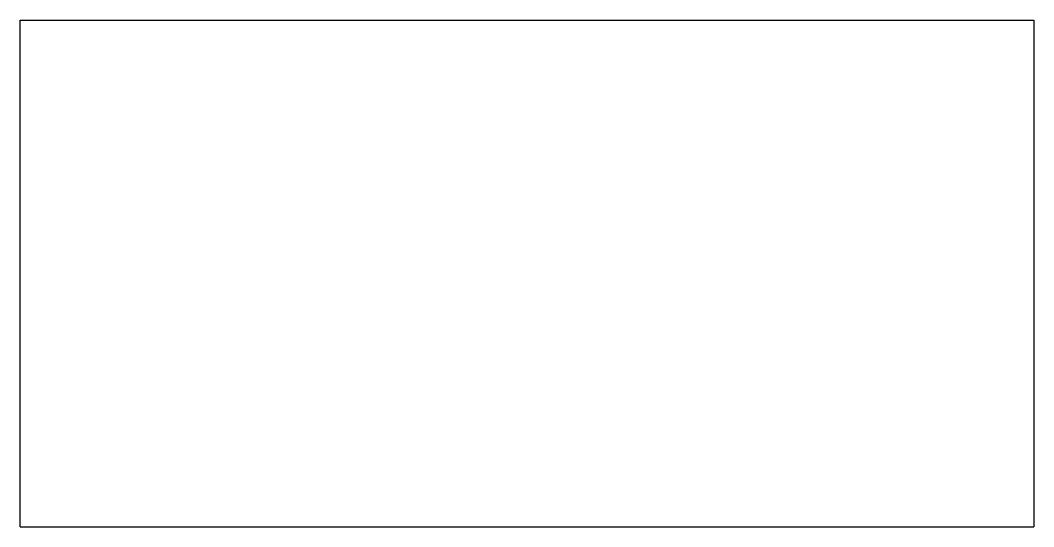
# Model space of a CAD drawing. Header units: metres. Extents: x 0 to 10, y 0 to 5.
import ezdxf

# ---------------------------------------------------------------- set-up
doc = ezdxf.new("R2010")
doc.units = ezdxf.units.M

msp = doc.modelspace()

# ---------------------------------------------------------------- linework, layer by layer
msp.add_line((0, 0), (10, 0))
msp.add_lwpolyline([(0, 0), (0, 5), (10, 5), (10, 0)])

doc.saveas('drawing.dxf')
